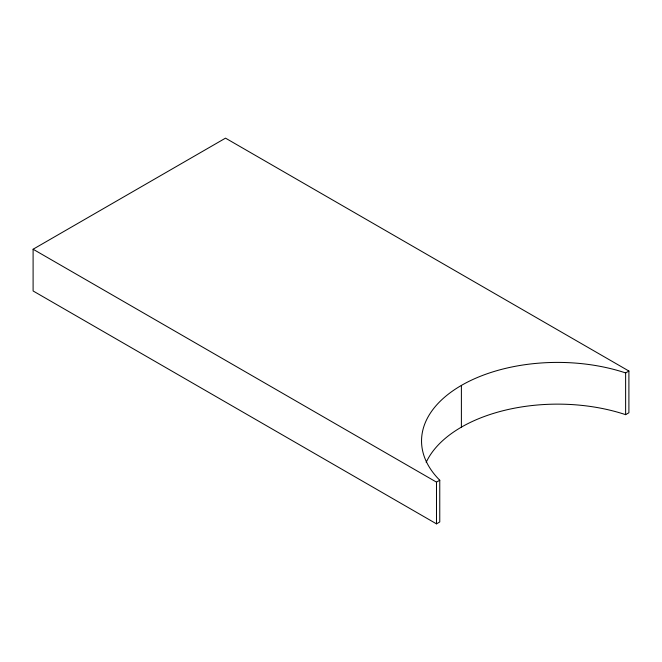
<?xml version="1.0" encoding="UTF-8"?>
<svg xmlns="http://www.w3.org/2000/svg" width="662" height="662" viewBox="0 0 662 662"><rect width="100%" height="100%" fill="white"/><g stroke="black" fill="none" stroke-linecap="round" stroke-linejoin="round"><path stroke-width="0.99" d="M628.9 371.034L625.623 372.929A136.058 78.555 0 0 0 461.389 385.416A136.058 78.555 0 0 0 439.767 480.231L439.767 521.962L436.49 523.857L33.1 290.966L33.1 249.235L225.51 138.143L628.9 371.034L628.9 412.765L625.623 414.66A136.058 78.555 0 0 0 426.171 462.357M33.1 249.235L436.49 482.126L439.767 480.231M625.623 372.929L625.623 414.66M461.389 385.416L461.389 427.147M436.49 482.126L436.49 523.857"/></g></svg>
